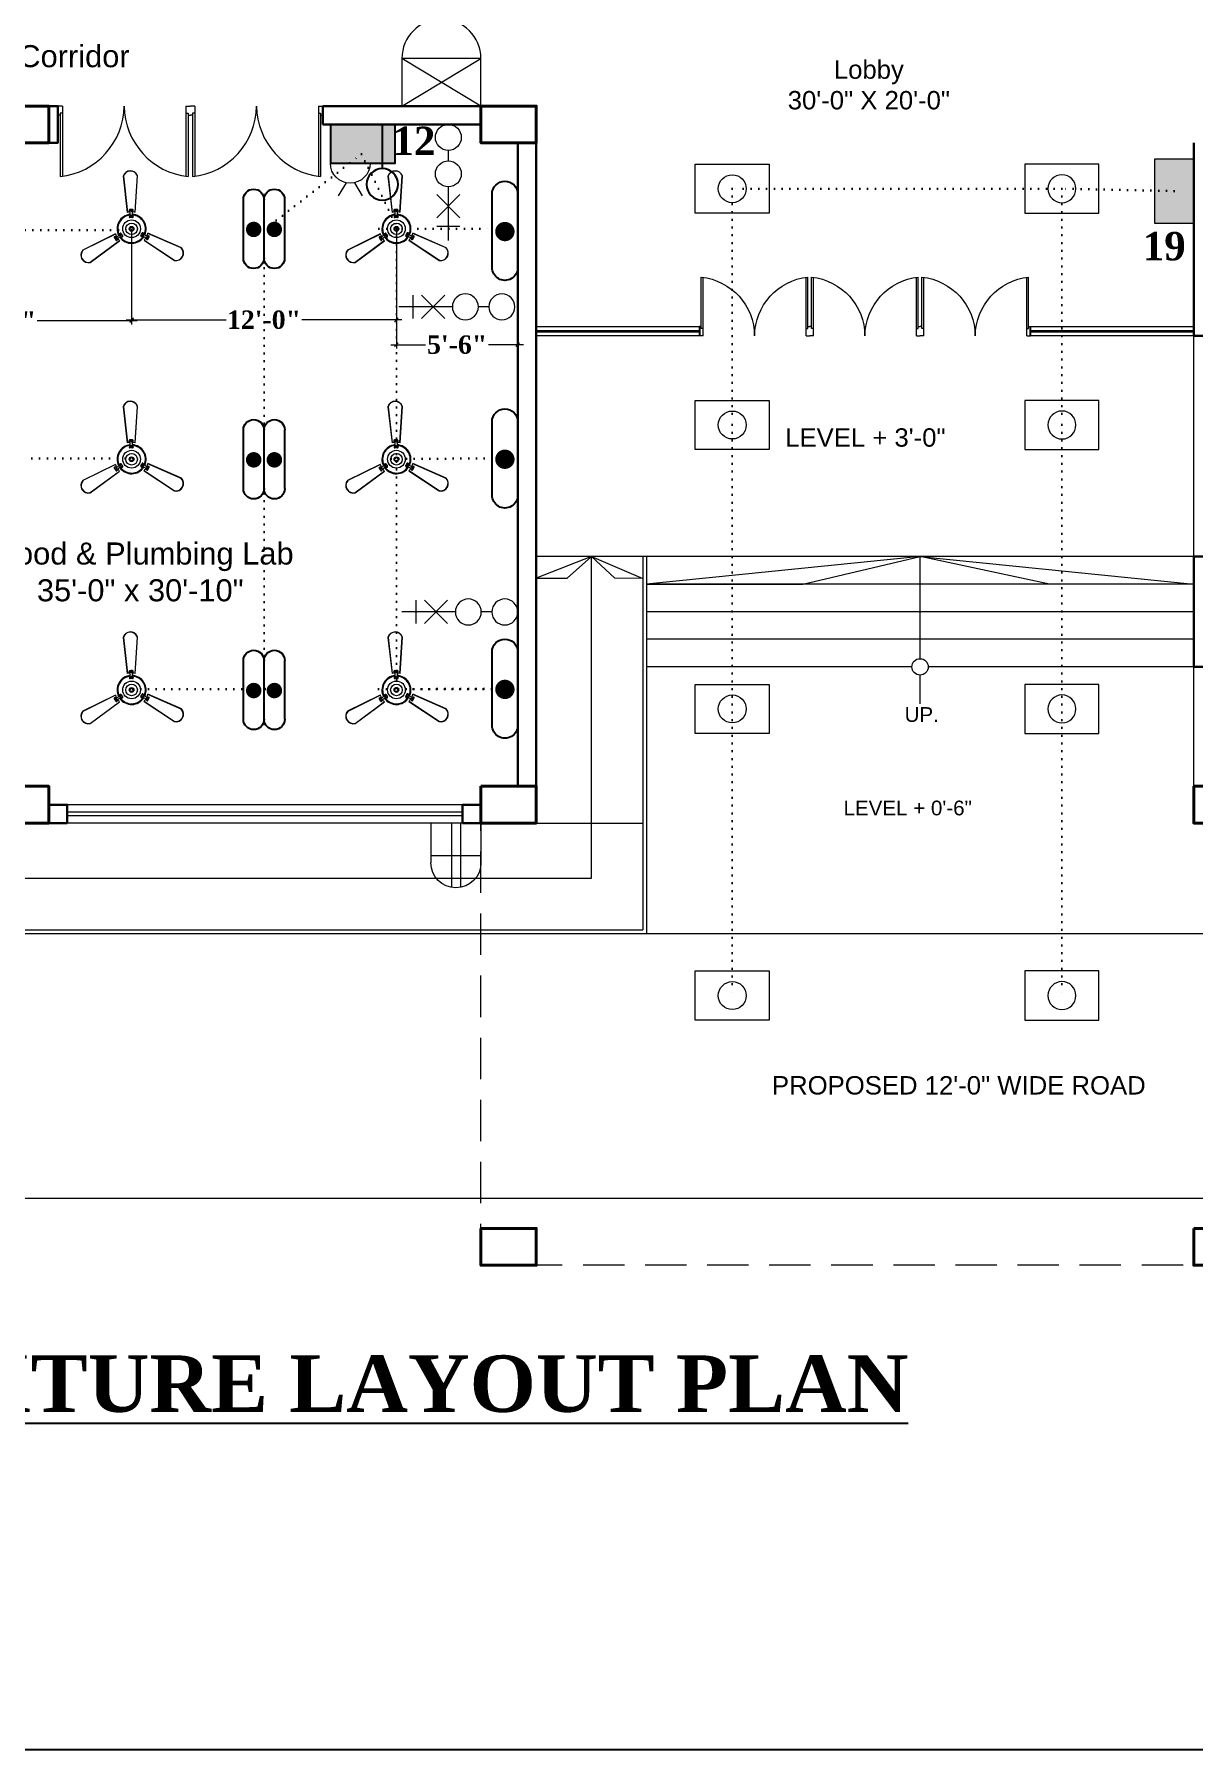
# Model space of a CAD drawing. Header units: inches. Extents: x -12 to 20935469, y -1604 to 24729220.
# Drawn here: x 20824509 to 20825139, y 24662370 to 24663303 of the extents above; entities that cross this region are included whole.
import ezdxf

# ---------------------------------------------------------------- set-up
doc = ezdxf.new("R2010")
doc.units = ezdxf.units.IN
doc.header["$LTSCALE"] = 0.03
doc.header["$MEASUREMENT"] = 0
doc.header["$PDMODE"] = 32
doc.header["$PDSIZE"] = 15
for name, pattern in [('ACAD_ISO02W100', [15, 12, -3]), ('DASHED2', [0.375, 0.25, -0.125]), ('DOT', [0.25, 0, -0.25])]:
    doc.linetypes.add(name, pattern=pattern)
for name, color, linetype, lineweight in [('0-elect.fixture-3 fan', 200, 'Continuous', 20), ('2', 7, 'Continuous', 9), ('AV_Text', 7, 'Continuous', 9), ('CL BOX', 90, 'ACAD_ISO02W100', 0), ('column', 1, 'Continuous', 40), ('Dimiention', 75, 'Continuous', 18), ('Door', 7, 'Continuous', 18), ('Dot', 253, 'Continuous', 0), ('DOUBLE LIGHT', 210, 'Continuous', 0), ('E-CF', 4, 'Continuous', 30), ('Hatch', 253, 'Continuous', 15), ('line', 7, 'Continuous', 9), ('Main Wall', 7, 'Continuous', 30), ('STAIR', 46, 'Continuous', 15), ('WALL', 7, 'Continuous', 30), ('wind.', 150, 'Continuous', 20)]:
    doc.layers.add(name, color=color, linetype=linetype, lineweight=lineweight)
for name, color, linetype in [('DIM TEXT 2025', 7, 'Continuous'), ('FUR', 251, 'Continuous'), ('H', 154, 'Continuous'), ('SB TEXT', 215, 'DOT'), ('TEXT', 7, 'Continuous'), ('w', 188, 'DOT')]:
    doc.layers.add(name, color=color, linetype=linetype)
doc.styles.add('2', font='swisscl.ttf')
doc.styles.get("Standard").update_dxf_attribs({"font": 'timesbd.ttf'})
doc.dimstyles.new('Standard 8', dxfattribs={"dimtxt": 7, "dimasz": 2, "dimexe": 2, "dimexo": 2, "dimgap": 2, "dimtad": 0, "dimdec": 0, "dimzin": 3, "dimdsep": 46, "dimlunit": 4, "dimtxsty": 'Standard', "dimblk": 'OBLIQUE', "dimcen": 3, "dimdle": 3, "dimclrd": 256, "dimclre": 256, "dimclrt": 256, "dimadec": 0, "dimazin": 0, "dimtfac": 1, "dimtdec": 0, "dimtix": 1, "dimtofl": 0, "dimtmove": 0, "dimatfit": 0, "dimldrblk": 'OBLIQUE', "dimfxl": 1, "dimtolj": 1, "dimtzin": 0, "dimlwd": -1, "dimlwe": -1, "dimarcsym": 0})

# ---------------------------------------------------------------- blocks, each defined once
blk = doc.blocks.new('A$C36295410')
at = {"layer": 'Door'}
for p, q in [((1, 4), (1, 32)), ((2, 0), (2, 31.98)), ((58, 0), (58, 31.98)), ((59, 4), (59, 32)), ((1, 5), (0, 5)), ((2, 4), (1, 4)), ((58, 4), (59, 4)), ((59, 5), (60, 5)), ((2, 0), (0, 0)), ((58, 0), (60, 0))]:
    blk.add_line(p, q, dxfattribs=at)
for centre, start, end in [((-2.53, -0.34), 0.59063, 83.77826), ((62.53, -0.34), 96.22174, 179.40937)]:
    blk.add_arc(centre, 32.53, start, end, dxfattribs=at)
blk = doc.blocks.new('E-CF')
at = {"layer": '0-elect.fixture-3 fan', "color": 230, "linetype": 'ByBlock', "lineweight": 13, "ltscale": 5}
for p, q in [((-1.45, 6.53), (-2.38, 20.87)), ((-1.35, 6.55), (-2.29, 20.85)), ((3.24, 20.73), (1.65, 6.48)), ((3.34, 20.73), (1.74, 6.45)), ((-19.63, -7.46), (-6.46, -1.71)), ((-19.57, -7.54), (-6.43, -1.8)), ((-4.99, -4.44), (-16.92, -12.4)), ((-4.93, -4.51), (-16.88, -12.49)), ((16.28, -13.26), (4.71, -4.73)), ((16.32, -13.17), (4.78, -4.66)), ((6.34, -2.1), (19.2, -8.44)), ((6.37, -2.01), (19.25, -8.36))]:
    blk.add_line(p, q, dxfattribs=at)
at = {"layer": '0-elect.fixture-3 fan', "color": 232, "linetype": 'ByBlock', "lineweight": 13, "ltscale": 5}
for p, q in [((-0.33, 6.68), (-0.62, 7.28)), ((-0.29, 7.46), (-0.15, 7.2)), ((-0.02, 6.87), (0.23, 7.01)), ((0.48, 7.43), (0.62, 7.18)), ((0.63, 6.66), (0.96, 7.25)), ((-0.35, 5.43), (-0.66, 4.81)), ((-0.35, 4.97), (-0.22, 4.72)), ((0.04, 5.2), (0.29, 5.33)), ((0.42, 4.9), (0.56, 4.65)), ((0.6, 5.41), (0.87, 4.78)), ((-6.08, -2.77), (-6.75, -2.79)), ((-6.68, -3.29), (-6.53, -3.05)), ((-6.31, -3.97), (-6.16, -3.73)), ((-5.94, -3.44), (-6.18, -3.29)), ((-5.62, -3.61), (-6, -4.17)), ((-4.99, -2.18), (-4.57, -1.62)), ((-4.52, -2.55), (-4.76, -2.41)), ((-4.53, -3.01), (-3.84, -2.97)), ((-4.46, -2.08), (-4.31, -1.83)), ((-4.13, -2.78), (-3.98, -2.54)), ((4.38, -3.22), (3.69, -3.14)), ((4.03, -2.81), (3.74, -2.8)), ((4.47, -2.17), (4.18, -2.17)), ((4.47, -2.63), (4.47, -2.91)), ((4.87, -2.41), (4.49, -1.83)), ((5.44, -3.87), (5.79, -4.45)), ((6.19, -4.13), (5.9, -4.12)), ((5.94, -3.05), (6.61, -3.1)), ((5.95, -3.42), (5.94, -3.7)), ((6.6, -3.47), (6.31, -3.46))]:
    blk.add_line(p, q, dxfattribs=at)
at = {"layer": '0-elect.fixture-3 fan', "color": 5, "lineweight": 13}
blk.add_line((0, 0), (0, 0), dxfattribs=at)
at = {"layer": '0-elect.fixture-3 fan', "color": 230, "linetype": 'ByBlock', "lineweight": 13, "ltscale": 5, "extrusion": (0, 0, -1)}
for centre, major_axis, start_param, end_param in [((0.46, 19.91), (-2.12, 2.12), 5.823867, 8.359631), ((0.46, 19.91), (-2.05, 2.05), 5.830329, 8.353169), ((0, 0), (-4.05, 4.05), 5.068563, 7.021343), ((0, 0), (-3.85, 3.85), 5.085186, 7.003917), ((0, 0), (4.72, 4.72), -1.003222, -0.833722), ((0, 0), (-4.05, 4.05), 0.879773, 2.832553), ((0, 0), (-3.85, 3.85), 0.896396, 2.815126), ((0, 0), (4.72, 4.72), -0.690743, -0.521244), ((0, 0), (-4.72, 4.72), 5.068843, 5.238343), ((0, 0), (4.72, 4.72), 3.185569, 3.355068), ((0, 0), (4.05, 4.05), 1.403372, 3.356151), ((0, 0), (-3.85, 3.85), 2.990791, 4.909522), ((0, 0), (4.72, 4.72), 1.403652, 1.573151), ((0, 0), (-4.72, 4.72), 2.66197, 2.831469), ((-17.47, -9.55), (-2.12, 2.12), 3.729471, 6.265236), ((-17.47, -9.55), (-2.05, 2.05), 3.735934, 6.258773), ((17, -10.35), (-2.12, 2.12), 1.635076, 4.170841), ((17, -10.35), (2.05, 2.05), 0.070743, 2.593582)]:
    blk.add_ellipse(centre, major_axis=major_axis, ratio=1, start_param=start_param, end_param=end_param, dxfattribs=at)
at = {"layer": '0-elect.fixture-3 fan', "color": 232, "linetype": 'ByBlock', "lineweight": 13, "ltscale": 5, "extrusion": (0, 0, -1)}
for centre, major_axis, start_param, end_param in [((-0.41, 7.39), (-0.169, 0.169), 5.038692, 7.013305), ((0, 0), (5.4, 5.4), -0.840677, -0.683789), ((-0.22, 7.33), (0.101, 0.101), 3.926991, 10.210176), ((0.11, 6.94), (0.101, 0.101), 3.926991, 10.210176), ((0.55, 7.31), (0.101, 0.101), 3.926991, 10.210176), ((0.75, 7.36), (-0.169, 0.169), 0.887007, 2.86162), ((-0.44, 4.71), (0.169, 0.169), 2.26283, 4.381754), ((-0.28, 4.84), (0.101, 0.101), 3.926991, 10.210176), ((0, 0), (3.17, 3.17), -0.878763, -0.645703), ((-2.18, 6.1), (-1.37, 1.37), 2.052913, 2.705807), ((0.17, 5.27), (0.101, 0.101), 3.926991, 10.210176), ((0.49, 4.78), (0.101, 0.101), 3.926991, 10.210176), ((2.58, 5.99), (1.46, 1.46), 3.643048, 4.257264), ((0.66, 4.68), (0.169, 0.169), 0.376965, 2.49589), ((-6.75, -3.02), (0.169, 0.169), 3.505001, 5.479614), ((0, 0), (-5.4, 5.4), 4.91891, 5.075797), ((-6.6, -3.17), (0.101, 0.101), 3.926991, 10.210176), ((-6.19, -4.04), (0.169, 0.169), 1.373501, 3.348114), ((-6.24, -3.85), (0.101, 0.101), 3.926991, 10.210176), ((-6.06, -3.36), (0.101, 0.101), 3.926991, 10.210176), ((-6.47, -0.75), (1.46, 1.46), 1.548653, 2.162869), ((-4.19, -4.93), (-1.37, 1.37), 6.241703, 6.894597), ((-4.64, -2.48), (-0.101, 0.101), 5.497787, 11.780972), ((-4.38, -1.76), (-0.169, 0.169), 6.136552, 8.255476), ((-4.38, -1.96), (-0.101, 0.101), 5.497787, 11.780972), ((-4.05, -2.66), (0.101, 0.101), 3.926991, 10.210176), ((0, 0), (-3.17, 3.17), 4.880824, 5.113884), ((-3.86, -2.73), (0.169, 0.169), 0.168435, 2.287359), ((3.72, -2.9), (0.169, 0.169), 2.471361, 4.590285), ((0, 0), (-3.17, 3.17), 2.786429, 3.019489), ((3.89, -2.81), (0.101, 0.101), 3.926991, 10.210176), ((4.29, -1.97), (-0.169, 0.169), 5.928021, 8.046946), ((4.33, -2.17), (0.101, 0.101), 3.926991, 10.210176), ((4.47, -2.77), (0.101, 0.101), 3.926991, 10.210176), ((3.89, -5.22), (-1.46, 1.46), 1.025054, 1.63927), ((6.36, -1.16), (1.37, 1.37), 2.576511, 3.229406), ((6, -4.32), (-0.169, 0.169), 2.981402, 4.956015), ((5.95, -3.56), (-0.101, 0.101), 5.497787, 11.780972), ((6.05, -4.13), (0.101, 0.101), 3.926991, 10.210176), ((0, 0), (-5.4, 5.4), 2.824515, 2.981402), ((6.45, -3.47), (-0.101, 0.101), 5.497787, 11.780972), ((6.6, -3.33), (-0.169, 0.169), 0.849902, 2.824515)]:
    blk.add_ellipse(centre, major_axis=major_axis, ratio=1, start_param=start_param, end_param=end_param, dxfattribs=at)
at = {"layer": '0-elect.fixture-3 fan', "linetype": 'ByBlock', "lineweight": 13, "ltscale": 5, "extrusion": (0, 0, -1)}
blk.add_ellipse((0.01, 0.03), major_axis=(-2.47, 2.47), ratio=1, start_param=5.497787, end_param=11.780972, dxfattribs=at)
at = {"layer": '0-elect.fixture-3 fan', "color": 200, "linetype": 'ByBlock', "lineweight": 13, "ltscale": 5, "extrusion": (0, 0, -1)}
blk.add_ellipse((0, 0), major_axis=(-1.61, 1.61), ratio=1, start_param=5.497787, end_param=11.780972, dxfattribs=at)
at = {"layer": '0-elect.fixture-3 fan', "color": 190, "linetype": 'ByBlock', "lineweight": 13, "ltscale": 5, "extrusion": (0, 0, -1)}
for major_axis, start_param, end_param in [((0.666, 0.666), 3.926991, 10.210176), ((-0.461, 0.461), 5.497787, 11.780972)]:
    blk.add_ellipse((0, 0), major_axis=major_axis, ratio=1, start_param=start_param, end_param=end_param, dxfattribs=at)
blk = doc.blocks.new('FDDF')
at = {"layer": 'line', "color": 6, "linetype": 'Continuous', "lineweight": 25, "ltscale": 50}
for p, q in [((7351582.6, 3307777.3), (7351582.6, 3307351.8)), ((7351732.3, 3307777.3), (7351732.3, 3307351.8))]:
    blk.add_line(p, q, dxfattribs=at)
at = {"layer": 'line', "color": 6, "linetype": 'Continuous', "lineweight": 40, "ltscale": 50, "const_width": 56.1}
blk.add_lwpolyline([(7351657.4, 3307596.9, 1), (7351657.4, 3307540.8, 1)], format="xyb", close=True, dxfattribs=at)
at = {"layer": 'line', "color": 6, "linetype": 'Continuous', "lineweight": 25, "ltscale": 50}
for centre, start, end in [((7351657.4, 3307777.3), 0, 180), ((7351657.4, 3307351.8), 180, 0)]:
    blk.add_arc(centre, 74.8, start, end, dxfattribs=at)
blk = doc.blocks.new('GGGGTG')
at = {"layer": 'line', "color": 5, "lineweight": -3, "xscale": -0.05365266185709679, "yscale": 0.05365266185709679, "zscale": 0.05365266185709679, "rotation": 270}
for p in [(11622999.06, 1222003.23), (11622999.06, 1221995.2)]:
    blk.add_blockref('FDDF', p, dxfattribs=at)
blk = doc.blocks.new('_Oblique')
at = {"color": 0, "linetype": 'ByBlock', "lineweight": -2}
blk.add_line((-0.5, -0.5), (0.5, 0.5), dxfattribs=at)
blk = doc.blocks.new('*D266')
at = {"layer": 'Defpoints', "color": 0, "transparency": 16777216}
for p in [(20824417.89, 24663197.48), (20824561.89, 24663197.48), (20824561.89, 24663147.48)]:
    blk.add_point(p, dxfattribs=at)
at = {"layer": 'DIM TEXT 2025', "lineweight": 0, "transparency": 16777216}
for p, q in [((20824417.89, 24663197.48), (20824417.89, 24663145.48)), ((20824561.89, 24663197.48), (20824561.89, 24663145.48)), ((20824414.89, 24663147.48), (20824469.31, 24663147.48)), ((20824564.89, 24663147.48), (20824510.47, 24663147.48))]:
    blk.add_line(p, q, dxfattribs=at)
at = {"layer": 'DIM TEXT 2025', "lineweight": 0, "transparency": 16777216, "xscale": 2, "yscale": 2, "zscale": 2, "rotation": 180}
blk.add_blockref('_Oblique', (20824417.89, 24663147.48), dxfattribs=at)
at = {"layer": 'DIM TEXT 2025', "lineweight": 0, "transparency": 16777216, "xscale": 2, "yscale": 2, "zscale": 2}
blk.add_blockref('_Oblique', (20824561.89, 24663147.48), dxfattribs=at)
at = {"layer": 'DIM TEXT 2025', "lineweight": 0, "transparency": 16777216, "insert": (20824489.89, 24663147.48), "char_height": 10, "attachment_point": 5}
blk.add_mtext('\\A1;12\'-0"', dxfattribs=at)
blk = doc.blocks.new('*D267')
at = {"layer": 'Defpoints', "color": 0, "transparency": 16777216}
for p in [(20824561.89, 24663197.48), (20824705.89, 24663197.48), (20824705.89, 24663147.99)]:
    blk.add_point(p, dxfattribs=at)
at = {"layer": 'DIM TEXT 2025', "lineweight": 0, "transparency": 16777216}
for p, q in [((20824561.89, 24663197.48), (20824561.89, 24663145.99)), ((20824705.89, 24663197.48), (20824705.89, 24663145.99)), ((20824558.89, 24663147.99), (20824613.31, 24663147.99)), ((20824708.89, 24663147.99), (20824654.47, 24663147.99))]:
    blk.add_line(p, q, dxfattribs=at)
at = {"layer": 'DIM TEXT 2025', "lineweight": 0, "transparency": 16777216, "xscale": 2, "yscale": 2, "zscale": 2, "rotation": 180}
blk.add_blockref('_Oblique', (20824561.89, 24663147.99), dxfattribs=at)
at = {"layer": 'DIM TEXT 2025', "lineweight": 0, "transparency": 16777216, "xscale": 2, "yscale": 2, "zscale": 2}
blk.add_blockref('_Oblique', (20824705.89, 24663147.99), dxfattribs=at)
at = {"layer": 'DIM TEXT 2025', "lineweight": 0, "transparency": 16777216, "insert": (20824633.89, 24663147.99), "char_height": 10, "attachment_point": 5}
blk.add_mtext('\\A1;12\'-0"', dxfattribs=at)
blk = doc.blocks.new('*D84')
at = {"layer": 'Defpoints', "color": 0, "transparency": 16777216}
for p in [(20824705.89, 24663197.48), (20824771.89, 24663197.48), (20824771.89, 24663134.45)]:
    blk.add_point(p, dxfattribs=at)
at = {"layer": 'DIM TEXT 2025', "lineweight": 0, "transparency": 16777216}
for p, q in [((20824705.89, 24663197.48), (20824705.89, 24663132.45)), ((20824771.89, 24663197.48), (20824771.89, 24663132.45)), ((20824702.89, 24663134.45), (20824721.77, 24663134.45)), ((20824774.89, 24663134.45), (20824756, 24663134.45))]:
    blk.add_line(p, q, dxfattribs=at)
at = {"layer": 'DIM TEXT 2025', "lineweight": 0, "transparency": 16777216, "xscale": 2, "yscale": 2, "zscale": 2, "rotation": 180}
blk.add_blockref('_Oblique', (20824705.89, 24663134.45), dxfattribs=at)
at = {"layer": 'DIM TEXT 2025', "lineweight": 0, "transparency": 16777216, "xscale": 2, "yscale": 2, "zscale": 2}
blk.add_blockref('_Oblique', (20824771.89, 24663134.45), dxfattribs=at)
at = {"layer": 'DIM TEXT 2025', "lineweight": 0, "transparency": 16777216, "insert": (20824738.89, 24663134.45), "char_height": 10, "attachment_point": 5}
blk.add_mtext('\\A1;5\'-6"', dxfattribs=at)
blk = doc.blocks.new('GGGFGFG')
at = {"layer": 'line', "color": 4, "ltscale": 50}
for p, q in [((7356688.2, 3293208.1), (7357003, 3293208.1)), ((7356688.2, 3292998.4), (7356688.2, 3293208.1)), ((7357003, 3293208.1), (7357003, 3292998.4)), ((7357003, 3292998.4), (7356688.2, 3292998.4))]:
    blk.add_line(p, q, dxfattribs=at)
blk.add_circle((7356845.6, 3293103.2), 59.6, dxfattribs=at)
blk = doc.blocks.new('fgftrfteter')
at = {"layer": 'Dimiention', "color": 4, "ltscale": 50}
for p, q in [((4580895, 2288123), (4580808, 2288269)), ((4580989, 2288123), (4581076, 2288269)), ((4580720, 2287906), (4581164, 2287906))]:
    blk.add_line(p, q, dxfattribs=at)
blk.add_arc((4580942, 2287906), 222, 0, 180, dxfattribs=at)
blk = doc.blocks.new('2PIN')
at = {"layer": 'H', "true_color": 0x000000, "transparency": 33554567}
h = blk.add_hatch(color=18, dxfattribs=at)
h.dxf.hatch_style = 1
h.paths.add_polyline_path([(20823027, 24658981.2), (20822972.3, 24658981.2), (20822972.3, 24658948.3), (20823027, 24658948.3)])
blk.add_lwpolyline([(20822972.3, 24658981.2), (20823027, 24658981.2), (20823027, 24658948.3), (20822972.3, 24658948.3)], close=True)
at = {"layer": '2', "color": 6, "lineweight": 25, "transparency": 33554648, "xscale": 0.07559514081214198, "yscale": 0.07559514081214198, "zscale": 0.07559514081214198}
blk.add_blockref('fgftrfteter', (20476692.1, 24486026.6), dxfattribs=at)
blk = doc.blocks.new('JUJUJUKIII')
at = {"layer": 'H', "ltscale": 50, "true_color": 0x999999, "transparency": 33554556}
h = blk.add_hatch(color=253, dxfattribs=at)
h.dxf.hatch_style = 1
h.paths.add_polyline_path([(7363219.9, 3291034.2), (7363425.7, 3291034.2), (7363425.7, 3291376.7), (7363219.9, 3291376.7)])
at = {"layer": 'Dimiention', "color": 4, "ltscale": 50}
blk.add_lwpolyline([(7363219.9, 3291034.2), (7363425.7, 3291034.2), (7363425.7, 3291376.7), (7363219.9, 3291376.7)], close=True, dxfattribs=at)
blk = doc.blocks.new('bulb')
at = {"layer": 'line', "color": 4, "lineweight": 25, "ltscale": 50}
for p, q in [((20823168.7, 24658803.9), (20823168.7, 24658777.6)), ((20823168.7, 24658790.8), (20823209.9, 24658790.8))]:
    blk.add_line(p, q, dxfattribs=at)
blk.add_circle((20823224.6, 24658790.8), 14.7, dxfattribs=at)
blk = doc.blocks.new('DFDEDRFE')
at = {"layer": 'Dimiention', "ltscale": 50}
for p, q in [((7351174, 3290082), (7350910, 3290082)), ((7350959, 3289749), (7350959, 3290082)), ((7351174, 3290082), (7351174, 3289749)), ((7351174, 3289945), (7350745, 3289945)), ((7351174, 3289886), (7350745, 3289886)), ((7351174, 3289749), (7350910, 3289749))]:
    blk.add_line(p, q, dxfattribs=at)
blk.add_arc((7350910, 3289915), 167, 90, 270, dxfattribs=at)
blk = doc.blocks.new('gy')
at = {"layer": 'Dimiention', "color": 18, "ltscale": 50, "true_color": 0x000000}
for p, q in [((3543696.38, 5183214.14), (3543682.58, 5183214.14)), ((3543686.26, 5183217.13), (3543686.26, 5183211.14)), ((3543688.4, 5183217.13), (3543694.39, 5183211.14)), ((3543694.39, 5183217.13), (3543688.4, 5183211.14)), ((3543705.77, 5183214.14), (3543703.06, 5183214.14))]:
    blk.add_line(p, q, dxfattribs=at)
for centre in [(3543699.72, 5183214.14), (3543709.11, 5183214.14)]:
    blk.add_circle(centre, 3.34, dxfattribs=at)
blk = doc.blocks.new('JIJUUU')
at = {"layer": 'Dimiention', "color": 4, "ltscale": 50}
for p, q in [((7358869.5, 3293274.4), (7359075.2, 3293616.9)), ((7358869.5, 3293616.9), (7359075.2, 3293274.4))]:
    blk.add_line(p, q, dxfattribs=at)
blk.add_lwpolyline([(7359075.2, 3293616.9), (7358869.5, 3293616.9), (7358869.5, 3293274.4), (7359075.2, 3293274.4)], close=True, dxfattribs=at)
blk.add_arc((7359075.2, 3293445.7), 171.3, 270, 90, dxfattribs=at)

msp = doc.modelspace()

# ---------------------------------------------------------------- linework, layer by layer
for p, q in [((20824781.87, 24663172.84), (20824781.87, 24663177.84)), ((20825139.37, 24663177.84), (20825139.37, 24663172.84)), ((20824870.62, 24663144.28), (20824870.62, 24663139.28)), ((20825050.65, 24663139.28), (20825050.65, 24663144.28))]:
    msp.add_line(p, q)
at = {"layer": 'column', "lineweight": 40, "ltscale": 20}
for points in [[(20824486.87, 24663264.28), (20824486.87, 24663244.28), (20824516.87, 24663244.28), (20824516.87, 24663264.28)], [(20824751.87, 24663264.28), (20824751.87, 24663244.28), (20824781.87, 24663244.28), (20824781.87, 24663264.28)], [(20824516.87, 24662874.28), (20824516.87, 24662894.28), (20824486.87, 24662894.28), (20824486.87, 24662874.28)], [(20824751.87, 24662894.28), (20824751.87, 24662874.28), (20824781.87, 24662874.28), (20824781.87, 24662894.28)], [(20825139.37, 24662894.28), (20825139.37, 24662874.28), (20825169.37, 24662874.28), (20825169.37, 24662894.28)], [(20824751.87, 24662653.81), (20824751.87, 24662633.81), (20824781.87, 24662633.81), (20824781.87, 24662653.81)], [(20825139.37, 24662653.81), (20825139.37, 24662633.81), (20825169.37, 24662633.81), (20825169.37, 24662653.81)]]:
    msp.add_lwpolyline(points, close=True, dxfattribs=at)
at = {"layer": 'Defpoints'}
msp.add_lwpolyline([(20823799.37, 24663985.03), (20826238.23, 24663985.03), (20826238.23, 24662370.32), (20823799.37, 24662370.32)], close=True, dxfattribs=at)
at = {"layer": 'Door'}
for p, q in [((20824524.26, 24663264.28), (20824521.86, 24663264.28)), ((20824523.06, 24663259.28), (20824521.86, 24663259.28)), ((20824523.06, 24663260.47), (20824523.06, 24663225.88)), ((20824524.26, 24663260.47), (20824523.06, 24663260.47)), ((20824524.26, 24663264.28), (20824524.26, 24663225.9)), ((20824591.46, 24663264.28), (20824591.46, 24663225.9)), ((20824591.46, 24663264.28), (20824593.86, 24663264.28)), ((20824591.46, 24663260.47), (20824592.66, 24663260.47)), ((20824592.66, 24663260.47), (20824592.66, 24663225.88)), ((20824592.66, 24663259.28), (20824593.86, 24663259.28)), ((20824596.26, 24663264.28), (20824593.86, 24663264.28)), ((20824595.06, 24663259.28), (20824593.86, 24663259.28)), ((20824595.06, 24663260.47), (20824595.06, 24663225.88)), ((20824596.26, 24663260.47), (20824595.06, 24663260.47)), ((20824596.26, 24663264.28), (20824596.26, 24663225.9)), ((20824663.46, 24663264.28), (20824663.46, 24663225.9)), ((20824663.46, 24663264.28), (20824665.86, 24663264.28)), ((20824663.46, 24663260.47), (20824664.66, 24663260.47)), ((20824664.66, 24663260.47), (20824664.66, 24663225.88)), ((20824664.66, 24663259.28), (20824665.86, 24663259.28))]:
    msp.add_line(p, q, dxfattribs=at)
for centre, start, end in [((20824518.83, 24663264.68), 276.22301, 359.41064), ((20824596.89, 24663264.68), 180.5919, 263.77953), ((20824590.83, 24663264.68), 276.22301, 359.41064), ((20824668.89, 24663264.68), 180.5919, 263.77953)]:
    msp.add_arc(centre, 39.03, start, end, dxfattribs=at)
at = {"layer": 'Dot', "color": 0, "linetype": 'DASHED2', "lineweight": 20, "ltscale": 3000}
msp.add_lwpolyline([(20825437.34, 24662874.28), (20825437.34, 24662633.81), (20824751.87, 24662633.81), (20824751.87, 24662874.29)], dxfattribs=at)
at = {"layer": 'Hatch'}
for p, q in [((20824841.87, 24663019.25), (20824781.87, 24663019.25)), ((20824841.87, 24663019.25), (20824781.87, 24663019.25)), ((20825139.37, 24662894.28), (20825139.37, 24662959.25)), ((20824781.87, 24662874.28), (20824839.87, 24662874.28)), ((20823870.42, 24662670.29), (20826200.47, 24662670.29))]:
    msp.add_line(p, q, dxfattribs=at)
at = {"layer": 'Hatch', "lineweight": 5}
msp.add_line((20824841.87, 24662814.29), (20825377.34, 24662814.29), dxfattribs=at)
at = {"layer": 'Main Wall', "lineweight": 30}
for p, q in [((20824665.86, 24663264.28), (20824751.87, 24663264.28)), ((20824665.86, 24663264.28), (20824665.86, 24663254.27)), ((20824751.87, 24663254.27), (20824665.86, 24663254.27)), ((20824771.87, 24663244.28), (20824771.87, 24662894.28)), ((20824781.87, 24663244.28), (20824781.87, 24662874.29)), ((20825139.37, 24663139.28), (20825139.37, 24663244.28)), ((20825139.37, 24663139.28), (20825149.37, 24663139.28)), ((20825139.37, 24662959.25), (20825139.37, 24663019.25)), ((20825139.37, 24663019.25), (20825149.37, 24663019.25)), ((20825149.37, 24662959.25), (20825139.37, 24662959.25))]:
    msp.add_line(p, q, dxfattribs=at)
for points in [[(20824516.87, 24663244.28), (20824521.86, 24663244.28), (20824521.86, 24663264.28), (20824516.87, 24663264.28)], [(20824526.87, 24662874.28), (20824516.87, 24662874.28), (20824516.87, 24662884.29), (20824526.87, 24662884.29)], [(20824741.87, 24662884.29), (20824751.87, 24662884.29), (20824751.87, 24662874.29), (20824741.87, 24662874.29)]]:
    msp.add_lwpolyline(points, close=True, dxfattribs=at)
at = {"layer": 'STAIR', "color": 253, "lineweight": 5}
for p, q in [((20824811.87, 24662844.29), (20824811.87, 24663019.25)), ((20824990.62, 24662939.13), (20824990.62, 24662954.8))]:
    msp.add_line(p, q, dxfattribs=at)
at = {"layer": 'STAIR', "color": 32, "lineweight": 5}
for p, q in [((20825139.37, 24663019.25), (20824841.87, 24663019.25)), ((20825139.37, 24663004.25), (20824841.87, 24663004.25)), ((20824841.87, 24663004.25), (20824896.29, 24663004.25)), ((20825139.37, 24663004.25), (20825084.94, 24663004.25)), ((20825139.37, 24662989.25), (20824841.87, 24662989.25)), ((20825139.37, 24662974.25), (20824841.87, 24662974.25)), ((20824986.17, 24662959.25), (20824841.87, 24662959.25)), ((20825139.37, 24662959.25), (20824995.06, 24662959.25))]:
    msp.add_line(p, q, dxfattribs=at)
at = {"layer": 'STAIR', "color": 253, "lineweight": 5}
for points in [[(20824462.78, 24662844.29), (20824811.87, 24662844.29), (20824811.87, 24663019.25), (20824781.87, 24663007.49), (20824798.66, 24663007.42), (20824811.87, 24663019.25), (20824839.87, 24663007.37), (20824824.63, 24663007.41), (20824811.87, 24663019.25)], [(20824990.62, 24662963.69), (20824990.62, 24663019.25), (20824841.87, 24663004.25), (20824926.79, 24663004.25), (20824990.62, 24663019.25), (20825139.37, 24663004.25), (20825060.92, 24663004.25), (20824990.62, 24663019.25)]]:
    msp.add_lwpolyline(points, dxfattribs=at)
msp.add_circle((20824990.62, 24662959.25), 4.45, dxfattribs=at)
at = {"layer": 'w', "linetype": 'DOT', "lineweight": 30, "ltscale": 550, "transparency": 33554661}
for p, q in [((20824633.89, 24663196.79), (20824686.91, 24663238.18)), ((20824686.91, 24663238.18), (20824706.62, 24663197.45)), ((20825067.71, 24663219.31), (20824888.48, 24663219.31)), ((20824888.48, 24663219.31), (20824888.48, 24663090.8)), ((20825128.8, 24663218.03), (20825067.71, 24663219.31)), ((20825067.71, 24663219.31), (20825067.71, 24663090.8)), ((20824478.66, 24663196.78), (20824562.62, 24663196.8)), ((20824633.91, 24663197.26), (20824633.91, 24662946.47)), ((20824696.37, 24663197.45), (20824757.87, 24663197.45)), ((20824705.89, 24663197.48), (20824705.89, 24662946.68)), ((20824888.48, 24663090.8), (20824888.48, 24662780.47)), ((20825067.71, 24663090.8), (20825067.71, 24662780.47)), ((20824562.6, 24663072.5), (20824478.68, 24663072.5)), ((20824757.87, 24663072.56), (20824696.22, 24663072.35)), ((20824562.62, 24662947.06), (20824645.14, 24662947.06)), ((20824696.23, 24662947.06), (20824706.6, 24662947.06)), ((20824706.6, 24662947.06), (20824757.85, 24662947.08)), ((20824706.99, 24662947.08), (20824757.87, 24662947.4))]:
    msp.add_line(p, q, dxfattribs=at)
at = {"layer": 'WALL', "lineweight": 9}
for p, q in [((20824839.87, 24663019.25), (20824839.87, 24662816.29)), ((20824841.87, 24663019.25), (20824841.87, 24662814.29)), ((20824457.87, 24662816.29), (20824839.87, 24662816.29)), ((20824457.87, 24662814.29), (20824841.87, 24662814.29))]:
    msp.add_line(p, q, dxfattribs=at)
at = {"layer": 'wind.', "lineweight": 5}
for p, q in [((20824781.87, 24663144.28), (20824870.62, 24663144.28)), ((20824781.87, 24663142.28), (20824870.62, 24663142.28)), ((20824870.62, 24663141.28), (20824781.87, 24663141.28)), ((20824870.62, 24663139.28), (20824781.87, 24663139.28)), ((20825050.65, 24663144.28), (20825139.37, 24663144.28)), ((20825050.65, 24663142.28), (20825139.37, 24663142.28)), ((20825139.37, 24663141.28), (20825050.65, 24663141.28)), ((20825139.37, 24663139.28), (20825050.65, 24663139.28)), ((20825139.37, 24663019.25), (20825139.37, 24663139.28)), ((20824741.87, 24662884.29), (20824526.87, 24662884.29)), ((20824741.87, 24662880.29), (20824526.87, 24662880.29)), ((20824741.87, 24662878.29), (20824526.87, 24662878.29)), ((20824741.87, 24662874.29), (20824526.87, 24662874.29))]:
    msp.add_line(p, q, dxfattribs=at)

# ---------------------------------------------------------------- block references
for name, p, xscale, yscale, zscale, rotation in [('2PIN', (7436148.75, 40518188.36), -0.6429687876420657, 0.6429687876420657, 0.6429687876420657, 180), ('bulb', (35219882.81, 36819298.76), -0.5837749611745884, 0.5837749611745884, 0.5837749611745884, 90)]:
    msp.add_blockref(name, p, dxfattribs=dict(xscale=xscale, yscale=yscale, zscale=zscale, rotation=rotation))
at = {"layer": 'CL BOX', "color": 5, "transparency": 33554457, "xscale": 0.127552882082143, "yscale": 0.127552882082143, "zscale": 0.127552882082143}
msp.add_blockref('GGGFGFG', (19886501.62, 24243174.5), dxfattribs=at)
at = {"layer": 'CL BOX', "color": 5, "transparency": 33554457, "xscale": -0.127552882082143, "yscale": 0.127552882082143, "zscale": 0.127552882082143, "rotation": 359.9998993550784}
msp.add_blockref('GGGFGFG', (21763453.84, 24243172.85), dxfattribs=at)
at = {"layer": 'CL BOX', "color": 5, "xscale": 0.127552882082143, "yscale": 0.127552882082143, "zscale": 0.127552882082143}
for p in [(19886501.62, 24243046), (19886501.62, 24242891.55), (19886501.62, 24242735.66)]:
    msp.add_blockref('GGGFGFG', p, dxfattribs=at)
at = {"layer": 'CL BOX', "color": 5, "xscale": -0.127552882082143, "yscale": 0.127552882082143, "zscale": 0.127552882082143, "rotation": 359.9998993550784}
for p in [(21763453.84, 24243044.35), (21763453.84, 24242889.9), (21763453.84, 24242734.01)]:
    msp.add_blockref('GGGFGFG', p, dxfattribs=at)
at = {"layer": 'Dimiention', "yscale": 2.112111447955701, "zscale": 2.112111447955701}
for p, xscale, rotation in [((31772026.18, 17178196.61), 2.112111447955701, 89.99820994844248), ((13340054.63, 35610680.97), -2.112111447955701, 180), ((13340056.24, 35610515.03), -2.112111447955701, 180)]:
    msp.add_blockref('gy', p, dxfattribs=dict(at, xscale=xscale, rotation=rotation))
at = {"layer": 'DOUBLE LIGHT', "xscale": 1.398727522837716, "yscale": 1.398727522837716, "zscale": 1.398727522837716, "rotation": 270}
for p in [(18563681.48, 41168823.85), (18563681.5, 41168698.53), (18563681.5, 41168573.05)]:
    msp.add_blockref('GGGGTG', p, dxfattribs=at)
at = {"layer": 'E-CF', "xscale": -1.378879578969062, "yscale": 1.378879578969062, "zscale": 1.378879578969062}
for p in [(20824561.89, 24663197.48), (20824705.89, 24663197.48), (20824561.89, 24663072.16), (20824705.89, 24663072.16), (20824561.89, 24662946.68), (20824705.89, 24662946.68)]:
    msp.add_blockref('E-CF', p, dxfattribs=at)
at = {"layer": 'FUR', "lineweight": 5, "xscale": -1}
for p in [(20824930.62, 24663139.28), (20824990.62, 24663139.28), (20825050.62, 24663139.28)]:
    msp.add_blockref('A$C36295410', p, dxfattribs=at)
at = {"layer": 'line', "color": 5}
for name, p, xscale, yscale, zscale, rotation in [('JIJUUU', (21237739.19, 23740438), 0.1254032671904461, 0.1254032671904461, 0.1254032671904461, 90), ('JUJUJUKIII', (20069040.38, 25001169.33), -0.1026830631760966, 0.1026830631760966, 0.1026830631760966, 179.9999816372612), ('FDDF', (20135939.08, 24973104.18), -0.09369666655797602, 0.09369666655797602, 0.09369666655797602, 179.9999999896241), ('FDDF', (20135939.08, 24972980.34), -0.09369666655797602, 0.09369666655797602, 0.09369666655797602, 179.9999999896241), ('FDDF', (20135939.08, 24972855.17), -0.09369666655797602, 0.09369666655797602, 0.09369666655797602, 179.9999999896241), ('DFDEDRFE', (20556140.44, 24062704.23), -0.08164275207711336, 0.08164275207711336, 0.08164275207711336, 269.9999927168131)]:
    msp.add_blockref(name, p, dxfattribs=dict(at, xscale=xscale, yscale=yscale, zscale=zscale, rotation=rotation))

# ---------------------------------------------------------------- texts
at = {"insert": (20824108.62, 24662584.78, 0), "char_height": 30.7306, "width": 958.24, "attachment_point": 1, "line_spacing_factor": 0.947396}
msp.add_mtext('{\\LELECTRICAL FIXTURE LAYOUT PLAN \\P}GF FLOOR PLAN', dxfattribs=at)
at = {"layer": 'AV_Text', "ltscale": 20, "insert": (20825130.95, 24662736.66), "char_height": 10, "width": 238.5502, "attachment_point": 3}
msp.add_mtext('\\pxqc;{\\fArial CE|b0|i0|c0|p34;PROPOSED 12\'-0" WIDE ROAD }', dxfattribs=at)
at = {"layer": 'SB TEXT', "char_height": 15.435, "width": 227.4581, "attachment_point": 8, "rotation": 0}
for s, insert in [('\\A1;12', (20824715.44, 24663237.59)), ('\\A1;19', (20825123.37, 24663180.14))]:
    msp.add_mtext(s, dxfattribs=dict(at, insert=insert))
at = {"layer": 'TEXT', "color": 30, "lineweight": 5, "ltscale": 20, "attachment_point": 2, "style": '2'}
for s, width, gutter_width, heights, insert, char_height in [("\\pxsm1,qc;{\\fArial|b0|i0|c0|p34;\\C0;10' Wide Corridor}", 227.8899, 0.75, [0], (20824495.89, 24663297.39), 12), ('\\pxsm1,qc;{\\fArial|b0|i0|c0|p34;\\C0;Lobby\\P30\'-0" X 20\'-0" }', 146.3875, 0.75, [0], (20824962.76, 24663289.12), 10), ('\\pxsm1;{\\fArial|b0|i0|c0|p34;\\C0;Wood & Plumbing Lab\\P35\'-0" x 30\'-10" }', 206.5362, 0.75, [57.06], (20824566.6, 24663026.9), 12), ('{\\fArial|b0|i0|c0|p34;\\C0;UP.}', 104.7597, 0.5, [0], (20824991.51, 24662937.33), 8)]:
    msp.add_mtext_dynamic_manual_height_columns(s, width=width, gutter_width=gutter_width, heights=heights, dxfattribs=dict(at, insert=insert, char_height=char_height))
for s, insert, char_height, width in [('{\\fArial|b0|i0|c0|p34;\\C256; LEVEL + 3\'-0"}', (20824958.93, 24663089), 10, 235.5919), ('{\\fArial|b0|i0|c0|p34;\\C256; LEVEL + 0\'-6"}', (20824982.32, 24662886.5), 8, 104.7597)]:
    msp.add_mtext(s, dxfattribs=dict(at, insert=insert, char_height=char_height, width=width))

# ---------------------------------------------------------------- dimensions: what is measured, and where the dimension line sits
at = {"layer": 'DIM TEXT 2025', "lineweight": 0}
for base, p1, p2, picture, middle in [((20824561.89, 24663147.48), (20824417.89, 24663197.48), (20824561.89, 24663197.48), '*D266', (20824489.89, 24663147.48)), ((20824705.89, 24663147.99), (20824561.89, 24663197.48), (20824705.89, 24663197.48), '*D267', (20824633.89, 24663147.99))]:
    dim = msp.add_linear_dim(base=base, p1=p1, p2=p2, dimstyle='Standard 8', override={"dimtxt": 10, "dimexo": 0, "dimlwd": 0, "dimlwe": 0}, dxfattribs=at)
    dim.commit()
    dim.dimension.update_dxf_attribs({"geometry": picture, "text_midpoint": middle})
dim = msp.add_linear_dim(base=(20824771.89, 24663134.45), p1=(20824705.89, 24663197.48), p2=(20824771.89, 24663197.48), dimstyle='Standard 8', override={"dimtxt": 10, "dimexo": 0, "dimlwd": 0, "dimlwe": 0}, dxfattribs=at)
dim.commit()
dim.dimension.update_dxf_attribs({"geometry": '*D84', "text_midpoint": (20824738.89, 24663134.45), "dimtype": 160})

doc.saveas('drawing.dxf')
